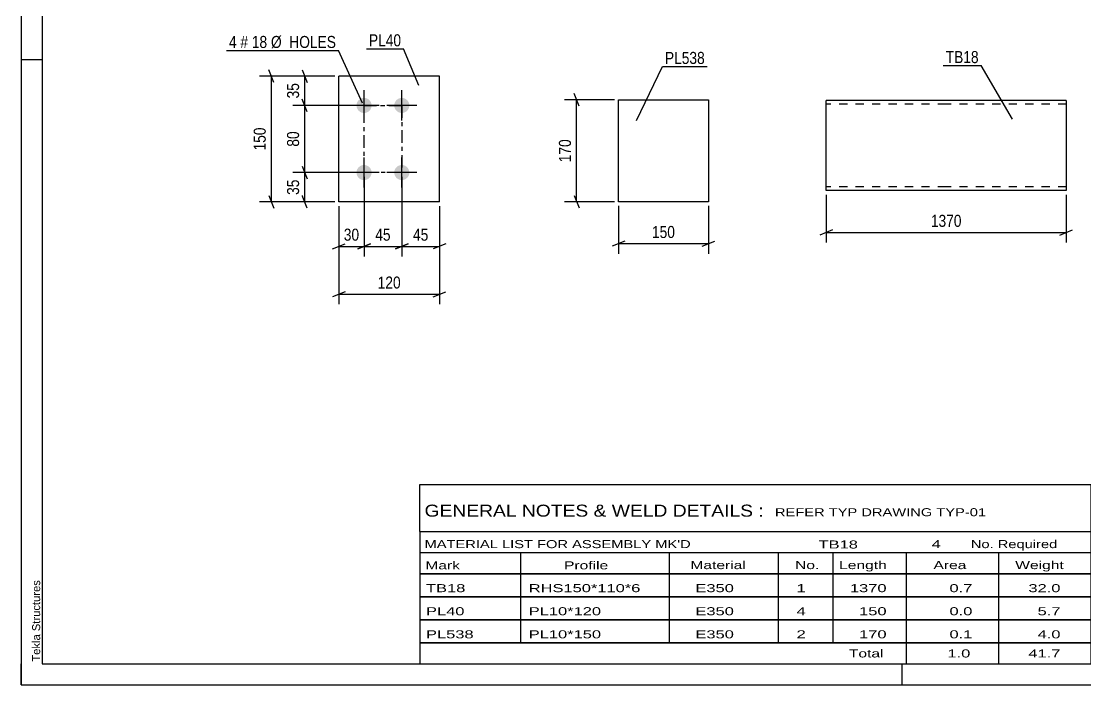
# Model space of a CAD drawing. Header units: millimetres. Extents: x 0 to 420, y 0 to 297.
# Drawn here: x 0 to 253.8, y 0 to 158.1 of the extents above; entities that cross this region are included whole.
import ezdxf

# ---------------------------------------------------------------- set-up
doc = ezdxf.new("R2010")
doc.units = ezdxf.units.MM
doc.linetypes.add('DXK_LINE_DOT2', pattern=[3.9198, 1.9599, -1.9599])
doc.linetypes.add('DXK_LINE_DOT3', pattern=[5.9187, 2.979, -0.9799, 0.9799, -0.9799])
doc.styles.add('Arial', font='ARIAL.TTF', dxfattribs={"height": 0.2})
doc.styles.add('Arial Narrow', font='ARIALN.TTF', dxfattribs={"height": 0.2})

# ---------------------------------------------------------------- blocks, each defined once
blk = doc.blocks.new('Unknown-585763603-1163')
at = {"color": 5, "linetype": 'Continuous'}
for p, q in [((0, 297), (0, 0)), ((5, 292), (5, 5)), ((5, 149), (0, 149)), ((0, 0), (0, 5)), ((5, 5), (415, 5)), ((210, 0), (210, 5)), ((0, 0), (420, 0))]:
    blk.add_line(p, q, dxfattribs=at)
at = {"color": 174, "linetype": 'Continuous', "style": 'Arial'}
blk.add_text('Tekla Structures', height=1.9102, rotation=90, dxfattribs=at).set_placement((4.5, 5.5))
blk = doc.blocks.new('Part-585763603-1429 - 1401')
at = {"color": 2, "linetype": 'Continuous'}
for p, q in [((220.49, 139.23), (191.92, 139.23)), ((191.92, 117.93), (191.92, 139.23)), ((249.16, 139.23), (220.59, 139.23)), ((249.16, 139.23), (249.16, 117.8)), ((191.92, 117.8), (191.92, 117.93)), ((220.49, 117.8), (191.92, 117.8)), ((249.16, 117.8), (220.59, 117.8))]:
    blk.add_line(p, q, dxfattribs=at)
at = {"color": 7, "linetype": 'DXK_LINE_DOT2'}
for p, q in [((220.49, 138.38), (191.92, 138.38)), ((249.16, 138.38), (220.59, 138.38)), ((191.92, 118.66), (191.92, 118.73)), ((220.49, 118.66), (191.92, 118.66)), ((249.16, 118.66), (220.59, 118.66)), ((249.16, 118.66), (249.16, 118.73))]:
    blk.add_line(p, q, dxfattribs=at)
blk = doc.blocks.new('Bolt-585763603-1556 - 1494')
at = {"linetype": 'Continuous'}
for points in [[(81.73, 136.29, -1), (81.73, 139.89, -1)], [(90.73, 136.29, -1), (90.73, 139.89, -1)], [(81.73, 120.29, -1), (81.73, 123.89, -1)], [(90.73, 120.29, -1), (90.73, 123.89, -1)]]:
    blk.add_hatch(color=1, dxfattribs=at).paths.add_polyline_path(points)
at = {"color": 1, "linetype": 'Continuous'}
for p, q in [((81.73, 134.49), (81.73, 141.69)), ((90.73, 134.49), (90.73, 141.69)), ((85.33, 138.09), (78.13, 138.09)), ((94.33, 138.09), (87.13, 138.09)), ((81.73, 118.49), (81.73, 125.69)), ((90.73, 118.49), (90.73, 125.69)), ((85.33, 122.09), (78.13, 122.09)), ((94.33, 122.09), (87.13, 122.09))]:
    blk.add_line(p, q, dxfattribs=at)
blk = doc.blocks.new('Part-585763603-1571 - 1494')
at = {"color": 2, "linetype": 'Continuous'}
for p, q in [((99.73, 145.09), (75.73, 145.09)), ((75.73, 115.09), (75.73, 145.09)), ((99.73, 115.09), (99.73, 145.09)), ((99.73, 115.09), (75.73, 115.09))]:
    blk.add_line(p, q, dxfattribs=at)
blk = doc.blocks.new('Part-585763603-1474 - 1458')
at = {"color": 2, "linetype": 'Continuous'}
for p, q in [((142.41, 139.43), (163.84, 139.43)), ((142.41, 115.14), (142.41, 139.43)), ((163.84, 139.43), (163.84, 115.14)), ((163.84, 115.14), (142.41, 115.14))]:
    blk.add_line(p, q, dxfattribs=at)
blk = doc.blocks.new('Rectangle-585763603-1705 - 1494')
at = {"color": 1, "linetype": 'DXK_LINE_DOT3'}
blk.add_lwpolyline([(81.73, 138.09), (90.73, 138.09), (90.73, 122.09), (81.73, 122.09), (81.73, 138.09)], close=True, dxfattribs=at)
blk = doc.blocks.new('StraightDimension-585763603-1437 - 1401')
at = {"color": 7, "linetype": 'Continuous'}
for p, q in [((191.92, 116.8), (191.92, 105.4)), ((249.16, 116.8), (249.16, 105.4)), ((193.42, 108.4), (190.42, 107.2)), ((191.92, 107.8), (249.16, 107.8)), ((247.66, 107.2), (250.66, 108.4))]:
    blk.add_line(p, q, dxfattribs=at)
at = {"color": 0}
blk.add_wipeout([(224.8, 108.55), (224.8, 112.75), (216.28, 112.75), (216.28, 108.55)], dxfattribs=at)
at = {"color": 3, "style": 'Arial Narrow'}
blk.add_text('1370', height=2.863, dxfattribs=at).set_placement((216.88, 109.15))
blk = doc.blocks.new('StraightDimension-585763603-1620 - 1494')
at = {"color": 7, "linetype": 'Continuous'}
for p, q in [((74.73, 145.09), (56.78, 145.09)), ((60.23, 143.59), (59.03, 146.59)), ((59.63, 115.09), (59.63, 145.09)), ((74.73, 115.09), (56.78, 115.09)), ((59.03, 116.59), (60.23, 113.59))]:
    blk.add_line(p, q, dxfattribs=at)
at = {"color": 0}
blk.add_wipeout([(58.88, 133.43), (54.68, 133.43), (54.68, 126.75), (58.88, 126.75)], dxfattribs=at)
at = {"color": 3, "style": 'Arial Narrow'}
blk.add_text('150', height=2.863, rotation=90.0002, dxfattribs=at).set_placement((58.28, 127.35))
blk = doc.blocks.new('StraightDimension-585763603-1603 - 1494')
at = {"color": 7, "linetype": 'Continuous'}
for p, q in [((81.73, 121.09), (81.73, 102.1)), ((75.73, 114.09), (75.73, 102.1)), ((74.23, 103.9), (77.23, 105.1)), ((75.73, 104.5), (81.73, 104.5)), ((83.23, 105.1), (80.23, 103.9))]:
    blk.add_line(p, q, dxfattribs=at)
at = {"color": 0}
blk.add_wipeout([(81.16, 105.25), (81.16, 109.45), (76.3, 109.45), (76.3, 105.25)], dxfattribs=at)
at = {"color": 3, "style": 'Arial Narrow'}
blk.add_text('30', height=2.863, dxfattribs=at).set_placement((76.9, 105.85))
blk = doc.blocks.new('StraightDimension-585763603-1587 - 1494')
at = {"color": 7, "linetype": 'Continuous'}
for p, q in [((90.73, 121.09), (90.73, 102.1)), ((99.73, 114.09), (99.73, 102.1)), ((89.23, 103.9), (92.23, 105.1)), ((90.73, 104.5), (99.73, 104.5)), ((101.23, 105.1), (98.23, 103.9))]:
    blk.add_line(p, q, dxfattribs=at)
at = {"color": 0}
blk.add_wipeout([(97.66, 105.25), (97.66, 109.45), (92.8, 109.45), (92.8, 105.25)], dxfattribs=at)
at = {"color": 3, "style": 'Arial Narrow'}
blk.add_text('45', height=2.863, dxfattribs=at).set_placement((93.4, 105.85))
blk = doc.blocks.new('StraightDimension-585763603-1573 - 1494')
at = {"color": 7, "linetype": 'Continuous'}
for p, q in [((81.73, 121.09), (81.73, 102.1)), ((90.73, 121.09), (90.73, 102.1)), ((80.23, 103.9), (83.23, 105.1)), ((81.73, 104.5), (90.73, 104.5)), ((92.23, 105.1), (89.23, 103.9))]:
    blk.add_line(p, q, dxfattribs=at)
at = {"color": 0}
blk.add_wipeout([(88.66, 105.25), (88.66, 109.45), (83.8, 109.45), (83.8, 105.25)], dxfattribs=at)
at = {"color": 3, "style": 'Arial Narrow'}
blk.add_text('45', height=2.863, dxfattribs=at).set_placement((84.4, 105.85))
blk = doc.blocks.new('StraightDimension-585763603-1640 - 1494')
at = {"color": 7, "linetype": 'Continuous'}
for p, q in [((80.73, 122.09), (64.73, 122.09)), ((66.98, 123.59), (68.18, 120.59)), ((67.58, 115.09), (67.58, 122.09)), ((74.73, 115.09), (64.73, 115.09)), ((68.18, 113.59), (66.98, 116.59))]:
    blk.add_line(p, q, dxfattribs=at)
at = {"color": 0}
blk.add_wipeout([(66.83, 121.02), (62.63, 121.02), (62.63, 116.16), (66.83, 116.16)], dxfattribs=at)
at = {"color": 3, "style": 'Arial Narrow'}
blk.add_text('35', height=2.863, rotation=90.0002, dxfattribs=at).set_placement((66.23, 116.76))
blk = doc.blocks.new('StraightDimension-585763603-1656 - 1494')
at = {"color": 7, "linetype": 'Continuous'}
for p, q in [((74.73, 145.09), (64.73, 145.09)), ((66.98, 146.59), (68.18, 143.59)), ((67.58, 138.09), (67.58, 145.09)), ((80.73, 138.09), (64.73, 138.09)), ((68.18, 136.59), (66.98, 139.59))]:
    blk.add_line(p, q, dxfattribs=at)
at = {"color": 0}
blk.add_wipeout([(66.83, 144.02), (62.63, 144.02), (62.63, 139.16), (66.83, 139.16)], dxfattribs=at)
at = {"color": 3, "style": 'Arial Narrow'}
blk.add_text('35', height=2.863, rotation=90.0002, dxfattribs=at).set_placement((66.23, 139.76))
blk = doc.blocks.new('StraightDimension-585763603-1672 - 1494')
at = {"color": 7, "linetype": 'Continuous'}
for p, q in [((80.73, 138.09), (64.73, 138.09)), ((68.18, 136.59), (66.98, 139.59)), ((67.58, 122.09), (67.58, 138.09)), ((80.73, 122.09), (64.73, 122.09)), ((66.98, 123.59), (68.18, 120.59))]:
    blk.add_line(p, q, dxfattribs=at)
at = {"color": 0}
blk.add_wipeout([(66.83, 132.52), (62.63, 132.52), (62.63, 127.66), (66.83, 127.66)], dxfattribs=at)
at = {"color": 3, "style": 'Arial Narrow'}
blk.add_text('80', height=2.863, rotation=90.0002, dxfattribs=at).set_placement((66.23, 128.26))
blk = doc.blocks.new('StraightDimension-585763603-1686 - 1494')
at = {"color": 7, "linetype": 'Continuous'}
for p, q in [((75.73, 114.09), (75.73, 90.69)), ((99.73, 114.09), (99.73, 90.69)), ((77.23, 93.69), (74.23, 92.49)), ((75.73, 93.09), (99.73, 93.09)), ((98.23, 92.49), (101.23, 93.69))]:
    blk.add_line(p, q, dxfattribs=at)
at = {"color": 0}
blk.add_wipeout([(91.07, 93.84), (91.07, 98.04), (84.38, 98.04), (84.38, 93.84)], dxfattribs=at)
at = {"color": 3, "style": 'Arial Narrow'}
blk.add_text('120', height=2.863, dxfattribs=at).set_placement((84.98, 94.44))
blk = doc.blocks.new('StraightDimension-585763603-1476 - 1458')
at = {"color": 7, "linetype": 'Continuous'}
for p, q in [((142.41, 114.14), (142.41, 102.74)), ((163.84, 114.14), (163.84, 102.74)), ((143.91, 105.74), (140.91, 104.54)), ((142.41, 105.14), (163.84, 105.14)), ((162.34, 104.54), (165.34, 105.74))]:
    blk.add_line(p, q, dxfattribs=at)
at = {"color": 0}
blk.add_wipeout([(156.46, 105.89), (156.46, 110.09), (149.78, 110.09), (149.78, 105.89)], dxfattribs=at)
at = {"color": 3, "style": 'Arial Narrow'}
blk.add_text('150', height=2.863, dxfattribs=at).set_placement((150.38, 106.49))
blk = doc.blocks.new('StraightDimension-585763603-1481 - 1458')
at = {"color": 7, "linetype": 'Continuous'}
for p, q in [((133.01, 137.93), (131.81, 140.93)), ((141.41, 139.43), (129.56, 139.43)), ((132.41, 115.14), (132.41, 139.43)), ((141.41, 115.14), (129.56, 115.14)), ((131.81, 116.64), (133.01, 113.64))]:
    blk.add_line(p, q, dxfattribs=at)
at = {"color": 0}
blk.add_wipeout([(131.66, 130.63), (127.46, 130.63), (127.46, 123.94), (131.66, 123.94)], dxfattribs=at)
at = {"color": 3, "style": 'Arial Narrow'}
blk.add_text('170', height=2.863, rotation=90.0002, dxfattribs=at).set_placement((131.06, 124.54))
blk = doc.blocks.new('Unknown-585763603-2921')
at = {"color": 7, "linetype": 'Continuous'}
for p, q in [((95, 47.75), (255, 47.75)), ((95, 36.5), (95, 47.75)), ((255, 47.75), (255, 36.5)), ((95, 36.5), (255, 36.5)), ((95, 36.5), (95, 31.5)), ((255, 36.5), (255, 31.5)), ((95, 31.5), (255, 31.5)), ((95, 31.5), (95, 26.5)), ((119, 31.5), (119, 26.5)), ((154.5, 31.5), (154.5, 26.5)), ((180.5, 31.5), (180.5, 26.5)), ((193.5, 31.5), (193.5, 26.5)), ((211, 31.5), (211, 26.5)), ((233, 31.5), (233, 26.5)), ((255, 31.5), (255, 26.5)), ((95, 26.5), (255, 26.5)), ((95, 26.45), (95, 21.05)), ((95, 26.45), (255, 26.45)), ((119, 26.5), (119, 21)), ((154.5, 26.5), (154.5, 21)), ((180.5, 26.5), (180.5, 21)), ((193.5, 26.5), (193.5, 21)), ((211, 26.5), (211, 21)), ((233, 26.5), (233, 21)), ((255, 26.45), (255, 21.05)), ((95, 21.05), (255, 21.05)), ((95, 20.95), (95, 15.55)), ((95, 20.95), (255, 20.95)), ((119, 21), (119, 15.5)), ((154.5, 21), (154.5, 15.5)), ((180.5, 21), (180.5, 15.5)), ((193.5, 21), (193.5, 15.5)), ((211, 21), (211, 15.5)), ((233, 21), (233, 15.5)), ((255, 20.95), (255, 15.55)), ((95, 15.55), (255, 15.55)), ((95, 15.45), (95, 10.05)), ((95, 15.45), (255, 15.45)), ((119, 15.5), (119, 10)), ((154.5, 15.5), (154.5, 10)), ((180.5, 15.5), (180.5, 10)), ((193.5, 15.5), (193.5, 10)), ((211, 15.5), (211, 10)), ((233, 15.5), (233, 10)), ((255, 15.45), (255, 10.05)), ((95, 10.05), (255, 10.05)), ((95, 10), (255, 10)), ((95, 10), (95, 5)), ((211, 10), (211, 5)), ((233, 10), (233, 5)), ((255, 10), (255, 5)), ((95, 5), (255, 5))]:
    blk.add_line(p, q, dxfattribs=at)
at = {"color": 7, "style": 'Arial Narrow'}
for s, height, width, p in [('GENERAL NOTES & WELD DETAILS :', 2.8633, 1.4, (96.15, 40.06)), ('REFER TYP DRAWING TYP-01', 1.9089, 1.6, (179.7, 40.16)), ("MATERIAL LIST FOR ASSEMBLY MK'D", 1.9089, 1.6, (96.15, 32.56)), ('TB18', 1.909, 1.794707, (190.1, 32.47)), ('4', 1.91, 1.794707, (217.08, 32.56)), ('No. Required', 1.9089, 1.6, (226.41, 32.56)), ('Mark', 1.909, 1.7, (96.34, 27.5)), ('Profile', 1.909, 1.7, (129.41, 27.5)), ('Material', 1.909, 1.7, (159.54, 27.56)), ('No.', 1.909, 1.7, (184.5, 27.56)), ('Length', 1.909, 1.7, (195, 27.56)), ('Area', 1.909, 1.7, (217.5, 27.56)), ('Weight', 1.909, 1.7, (237, 27.56))]:
    blk.add_text(s, height=height, dxfattribs=dict(at, width=width)).set_placement(p)
at = {"color": 7, "linetype": 'Continuous', "style": 'Arial Narrow'}
for s, height, width, p in [('TB18', 1.909, 1.794707, (96.5, 22.06)), ('RHS150*110*6', 1.9089, 1.794707, (121, 22.06)), ('E350', 1.909, 1.794707, (160.74, 22.06)), ('1', 1.91, 1.794707, (184.86, 22.06)), ('1370', 1.909, 1.794707, (197.58, 22.06)), ('0.7', 1.909, 1.794707, (221.32, 22.06)), ('32.0', 1.909, 1.794707, (240.14, 22.06)), ('PL40', 1.909, 1.794707, (96.5, 16.56)), ('PL10*120', 1.909, 1.794707, (121, 16.56)), ('E350', 1.909, 1.794707, (160.74, 16.56)), ('4', 1.91, 1.794707, (184.86, 16.56)), ('150', 1.909, 1.794707, (199.77, 16.56)), ('0.0', 1.909, 1.794707, (221.32, 16.56)), ('5.7', 1.909, 1.794707, (242.33, 16.56)), ('PL538', 1.909, 1.794707, (96.5, 11.06)), ('PL10*150', 1.909, 1.794707, (121, 11.06)), ('E350', 1.909, 1.794707, (160.74, 11.06)), ('2', 1.91, 1.794707, (184.86, 11.06)), ('170', 1.909, 1.794707, (199.77, 11.06)), ('0.1', 1.909, 1.794707, (221.32, 11.06)), ('4.0', 1.909, 1.794707, (242.33, 11.06)), ('Total', 1.909, 1.7, (197.33, 6.5)), ('1.0', 1.909, 1.794707, (220.83, 6.5)), ('41.7', 1.909, 1.794707, (240.14, 6.5))]:
    blk.add_text(s, height=height, dxfattribs=dict(at, width=width)).set_placement(p)
blk = doc.blocks.new('Mark-585763603-1424 - 1401')
at = {"color": 0}
blk.add_wipeout([(228.28, 148.19), (228.28, 151.19), (220.42, 151.19), (220.42, 148.19)], dxfattribs=at)
blk.add_wipeout([(228.28, 148.19), (228.28, 151.19), (220.42, 151.19), (220.42, 148.19)], dxfattribs=at)
at = {"color": 30, "linetype": 'Continuous'}
for p in [(219.82, 147.59), (236.38, 134.83)]:
    blk.add_line(p, (228.88, 147.59), dxfattribs=at)
at = {"color": 3, "style": 'Arial Narrow'}
blk.add_text('TB18', height=2.863, dxfattribs=at).set_placement((220.42, 148.19))
blk = doc.blocks.new('Mark-585763603-1567 - 1494')
at = {"color": 0}
blk.add_wipeout([(90.57, 152.18), (90.57, 155.18), (82.89, 155.18), (82.89, 152.18)], dxfattribs=at)
blk.add_wipeout([(90.57, 152.18), (90.57, 155.18), (82.89, 155.18), (82.89, 152.18)], dxfattribs=at)
at = {"color": 30, "linetype": 'Continuous'}
for p in [(82.29, 151.58), (94.83, 142.82)]:
    blk.add_line(p, (91.17, 151.58), dxfattribs=at)
at = {"color": 3, "style": 'Arial Narrow'}
blk.add_text('PL40', height=2.863, dxfattribs=at).set_placement((82.89, 152.18))
blk = doc.blocks.new('Mark-585763603-1552 - 1494')
at = {"color": 0}
blk.add_wipeout([(51.34, 151.79), (51.34, 154.79), (49.52, 154.79), (49.52, 151.79)], dxfattribs=at)
blk.add_wipeout([(51.34, 151.79), (51.34, 154.79), (49.52, 154.79), (49.52, 151.79)], dxfattribs=at)
blk.add_wipeout([(54.07, 151.79), (54.07, 154.79), (52.24, 154.79), (52.24, 151.79)], dxfattribs=at)
blk.add_wipeout([(54.07, 151.79), (54.07, 154.79), (52.24, 154.79), (52.24, 151.79)], dxfattribs=at)
at = {"color": 3, "style": 'Arial Narrow'}
blk.add_text('4', height=2.86, dxfattribs=at).set_placement((49.52, 151.79))
at = {"color": 0}
blk.add_wipeout([(58.63, 151.79), (58.63, 154.79), (54.97, 154.79), (54.97, 151.79)], dxfattribs=at)
blk.add_wipeout([(58.63, 151.79), (58.63, 154.79), (54.97, 154.79), (54.97, 151.79)], dxfattribs=at)
at = {"color": 3, "style": 'Arial Narrow'}
blk.add_text('#', height=2.86, dxfattribs=at).set_placement((52.24, 151.79))
at = {"color": 0}
blk.add_wipeout([(75.06, 151.79), (75.06, 154.79), (59.53, 154.79), (59.53, 151.79)], dxfattribs=at)
blk.add_wipeout([(75.06, 151.79), (75.06, 154.79), (59.53, 154.79), (59.53, 151.79)], dxfattribs=at)
at = {"color": 7, "linetype": 'Continuous'}
for p in [(48.92, 151.19), (81.33, 138.61)]:
    blk.add_line(p, (75.66, 151.19), dxfattribs=at)
at = {"color": 3, "style": 'Arial Narrow'}
for s, p in [('18', (54.97, 151.79)), ('Ø  HOLES', (59.53, 151.79))]:
    blk.add_text(s, height=2.863, dxfattribs=at).set_placement(p)
blk = doc.blocks.new('Mark-585763603-1470 - 1458')
at = {"color": 0}
blk.add_wipeout([(162.97, 147.98), (162.97, 150.98), (153.47, 150.98), (153.47, 147.98)], dxfattribs=at)
blk.add_wipeout([(162.97, 147.98), (162.97, 150.98), (153.47, 150.98), (153.47, 147.98)], dxfattribs=at)
at = {"color": 30, "linetype": 'Continuous'}
for p, q in [((146.73, 134.52), (152.87, 147.38)), ((152.87, 147.38), (163.57, 147.38))]:
    blk.add_line(p, q, dxfattribs=at)
at = {"color": 3, "style": 'Arial Narrow'}
blk.add_text('PL538', height=2.863, dxfattribs=at).set_placement((153.47, 147.98))

msp = doc.modelspace()

# ---------------------------------------------------------------- block references
for name in ['Unknown-585763603-1163', 'Part-585763603-1571 - 1494', 'Bolt-585763603-1556 - 1494', 'Rectangle-585763603-1705 - 1494', 'Part-585763603-1474 - 1458', 'Part-585763603-1429 - 1401', 'Unknown-585763603-2921']:
    msp.add_blockref(name, (0, 0))

# ---------------------------------------------------------------- next in the draw order: block references
for name in ['Mark-585763603-1567 - 1494', 'Mark-585763603-1470 - 1458', 'Mark-585763603-1424 - 1401', 'StraightDimension-585763603-1620 - 1494', 'StraightDimension-585763603-1587 - 1494', 'StraightDimension-585763603-1437 - 1401', 'StraightDimension-585763603-1476 - 1458']:
    msp.add_blockref(name, (0, 0))

# ---------------------------------------------------------------- next in the draw order: block references
for name in ['StraightDimension-585763603-1656 - 1494', 'StraightDimension-585763603-1481 - 1458', 'StraightDimension-585763603-1603 - 1494']:
    msp.add_blockref(name, (0, 0))

# ---------------------------------------------------------------- next in the draw order: block references
msp.add_blockref('StraightDimension-585763603-1573 - 1494', (0, 0))

# ---------------------------------------------------------------- next in the draw order: block references
msp.add_blockref('StraightDimension-585763603-1640 - 1494', (0, 0))

# ---------------------------------------------------------------- next in the draw order: block references
for name in ['StraightDimension-585763603-1672 - 1494', 'StraightDimension-585763603-1686 - 1494']:
    msp.add_blockref(name, (0, 0))

# ---------------------------------------------------------------- next in the draw order: block references
msp.add_blockref('Mark-585763603-1552 - 1494', (0, 0))

doc.saveas('drawing.dxf')
